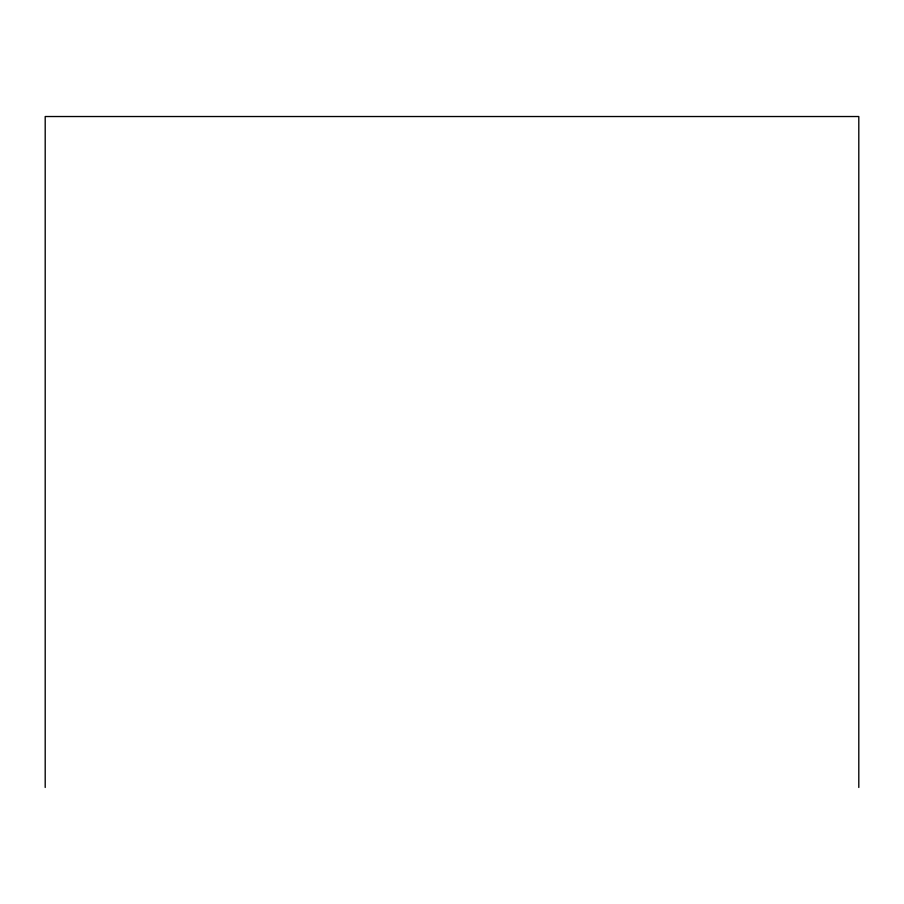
<?xml version="1.0" encoding="UTF-8"?>
<svg xmlns="http://www.w3.org/2000/svg" width="904" height="904" viewBox="0 0 904 904"><rect width="100%" height="100%" fill="white"/><g stroke="black" fill="none" stroke-linecap="round" stroke-linejoin="round"><path stroke-width="1.36" d="M858.8 787.474L858.8 116.526L45.2 116.526L45.2 787.474"/></g></svg>
